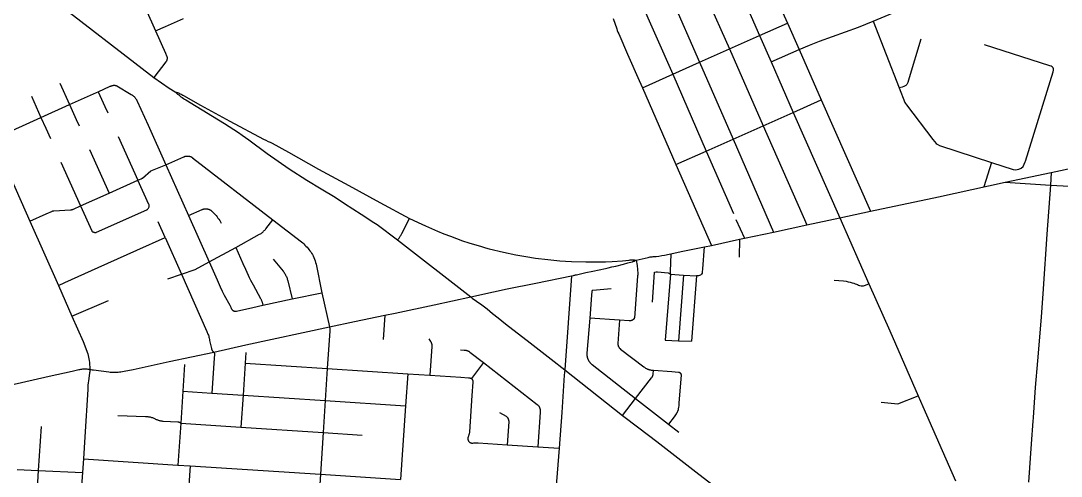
# Model space of a CAD drawing. Header units: inches. Extents: x 326453 to 344102, y 4677180 to 4689621.
# Drawn here: x 335194 to 338218, y 4680111 to 4681434 of the extents above; entities that cross this region are included whole.
import ezdxf

# ---------------------------------------------------------------- set-up
doc = ezdxf.new("R2010")
doc.units = ezdxf.units.IN
doc.header["$MEASUREMENT"] = 0
doc.layers.add('Street_Centreline', color=7, linetype='Continuous')

msp = doc.modelspace()

# ---------------------------------------------------------------- linework, layer by layer
at = {"layer": 'Street_Centreline'}
for p, q in [((337319.7291, 4681660.1117), (337422.4082, 4681427.2737)), ((337239.3625, 4681623.7208), (337341.3392, 4681391.7192)), ((335195.8834, 4681567.0923), (335581.4365, 4681269.6866)), ((337151.0312, 4681585.2724), (337254.3508, 4681352.5324)), ((337065.144, 4681546.8424), (337167.333, 4681313.9106)), ((336986.7228, 4681511.7532), (337089.0431, 4681279.2282)), ((337671.7491, 4681433.7632), (337771.8527, 4681475.3393)), ((337341.3392, 4681391.7192), (337422.4082, 4681427.2737)), ((337422.4082, 4681427.2737), (337457.034, 4681350.5965)), ((337629.3642, 4681416.1595), (337671.7491, 4681433.7632)), ((337671.7491, 4681433.7632), (337746.883, 4681239.2209)), ((337254.3508, 4681352.5324), (337341.3392, 4681391.7192)), ((337341.3392, 4681391.7192), (337375.4279, 4681315.2729)), ((337167.333, 4681313.9106), (337254.3508, 4681352.5324)), ((337254.3508, 4681352.5324), (337352.3746, 4681129.3316)), ((337375.4279, 4681315.273), (337457.034, 4681350.5965)), ((337457.034, 4681350.5965), (337520.7901, 4681205.0989)), ((337089.0431, 4681279.2282), (337167.333, 4681313.9106)), ((337167.333, 4681313.9106), (337264.9952, 4681090.3181)), ((337375.4279, 4681315.273), (337439.4164, 4681168.1904)), ((337001.1955, 4681239.6161), (337089.0431, 4681279.2282)), ((337089.0431, 4681279.2282), (337186.8086, 4681055.6002)), ((335308.0542, 4681252.83), (335336.0036, 4681190.8424)), ((337001.1955, 4681239.6161), (337098.694, 4681016.6421)), ((335225.0816, 4681215.7747), (335252.9788, 4681153.4604)), ((337439.4164, 4681168.1904), (337520.7901, 4681205.0989)), ((337520.7901, 4681205.0989), (337664.0588, 4680881.2341)), ((335252.9788, 4681153.4604), (335336.0036, 4681190.8424)), ((337352.3746, 4681129.3316), (337439.4164, 4681168.1904)), ((337439.4164, 4681168.1904), (337574.7356, 4680862.1681)), ((335114.3564, 4681091.4805), (335252.9788, 4681153.4604)), ((337264.9952, 4681090.3181), (337352.3746, 4681129.3316)), ((337352.3746, 4681129.3316), (337479.289, 4680842.0172)), ((335114.3564, 4681091.4805), (335220.7161, 4680851.9846)), ((335477.7135, 4681098.623), (335534.7808, 4680971.1426)), ((337186.8086, 4681055.6002), (337264.9952, 4681090.3181)), ((337264.9952, 4681090.3181), (337382.499, 4680820.6294)), ((335394.2663, 4681060.705), (335451.3416, 4680933.9008)), ((337098.694, 4681016.6421), (337186.8086, 4681055.6002)), ((337186.8086, 4681055.6002), (337265.7624, 4680874.1928)), ((335310.7845, 4681024.1064), (335368.1307, 4680896.769)), ((335615.6005, 4681015.9541), (335681.46, 4680869.0983)), ((337098.694, 4681016.6421), (337201.5856, 4680781.9419)), ((338015.882, 4681022.5356), (337992.9874, 4680951.5842)), ((338054.9904, 4680965.2257), (338189.3778, 4680993.8833)), ((338189.3778, 4680993.8833), (338187.4468, 4680957.0196)), ((335451.3416, 4680933.9008), (335534.7808, 4680971.1426)), ((337861.3552, 4680922.6232), (338054.9904, 4680965.2257)), ((338054.9904, 4680965.2257), (338187.4468, 4680957.0196)), ((335368.1307, 4680896.769), (335451.3416, 4680933.9008)), ((337664.0588, 4680881.2341), (337861.3552, 4680922.6232)), ((335681.46, 4680869.0983), (335741.9418, 4680733.7627)), ((337574.7356, 4680862.1681), (337664.0588, 4680881.2341)), ((335220.7161, 4680851.9846), (335303.5114, 4680665.5502)), ((335613.5094, 4680805.2341), (335593.7836, 4680849.8949)), ((337272.6313, 4680857.2772), (337297.7855, 4680802.5138)), ((337382.499, 4680820.6294), (337479.289, 4680842.0172)), ((337479.289, 4680842.0172), (337574.7356, 4680862.1681)), ((337574.7356, 4680862.1681), (337659.3861, 4680670.2512)), ((335613.5094, 4680805.2341), (335660.8895, 4680697.9615)), ((337283.7217, 4680799.5063), (337297.7855, 4680802.5138)), ((337297.7855, 4680802.5138), (337382.499, 4680820.6294)), ((335741.9418, 4680733.7627), (335818.9598, 4680775.5323)), ((336289.0491, 4680797.7886), (336502.0487, 4680631.9659)), ((337201.5856, 4680781.9419), (337283.7217, 4680799.5063)), ((337283.7217, 4680799.5063), (337282.4878, 4680747.9075)), ((335621.6995, 4680684.3276), (335660.8895, 4680697.9615)), ((336795.1849, 4680693.5175), (336775.5902, 4680420.7427)), ((337082.7704, 4680697.8402), (337067.1957, 4680506.2872)), ((337082.7704, 4680697.8402), (337120.3751, 4680695.613)), ((337120.3751, 4680695.613), (337105.5067, 4680504.7914)), ((337120.3751, 4680695.613), (337158.0189, 4680693.224)), ((337158.0189, 4680693.224), (337143.6784, 4680503.301)), ((335303.5114, 4680665.5502), (335343.0821, 4680576.4466)), ((335343.0821, 4680576.4466), (335448.8887, 4680622.0133)), ((335898.1606, 4680608.388), (335982.6036, 4680626.3381)), ((335982.6036, 4680626.3381), (336069.6652, 4680644.4377)), ((336069.6652, 4680644.4377), (336091.2055, 4680544.9418)), ((336252.0366, 4680578.7379), (336247.1764, 4680508.8799)), ((336934.3387, 4680564.733), (336847.8097, 4680570.7174)), ((337067.1957, 4680506.2872), (337105.5067, 4680504.7914)), ((337105.5067, 4680504.7914), (337143.6784, 4680503.301)), ((335848.0114, 4680470.806), (335846.2366, 4680440.0311)), ((335846.2366, 4680440.0311), (335840.1451, 4680346.6837)), ((335846.2366, 4680440.0311), (336085.0025, 4680424.1669)), ((336539.5558, 4680441.1631), (336504.1943, 4680395.1998)), ((335670.2013, 4680435.692), (335665.3109, 4680358.5085)), ((336085.0025, 4680424.1669), (336078.8738, 4680330.7551)), ((336085.0025, 4680424.1669), (336318.8219, 4680408.637)), ((336775.5902, 4680420.7427), (336943.3832, 4680287.9512)), ((336318.8219, 4680408.637), (336312.3521, 4680315.8034)), ((336318.8219, 4680408.637), (336383.2911, 4680404.633)), ((335665.3109, 4680358.5085), (335659.1657, 4680265.2433)), ((335665.3109, 4680358.5085), (335749.8551, 4680352.655)), ((335749.8551, 4680352.655), (335840.1451, 4680346.6837)), ((335840.1451, 4680346.6837), (335833.7539, 4680253.7047)), ((335840.1451, 4680346.6837), (336078.8738, 4680330.7551)), ((336078.8738, 4680330.7551), (336073.2239, 4680237.7638)), ((336078.8738, 4680330.7551), (336312.3521, 4680315.8034)), ((336943.3832, 4680287.9512), (336981.0925, 4680337.4117)), ((336981.0925, 4680337.4117), (337077.3095, 4680262.4686)), ((336312.3521, 4680315.8034), (336298.2222, 4680101.4187)), ((335659.1657, 4680265.2433), (335650.6116, 4680143.454)), ((335659.1657, 4680265.2433), (335833.7539, 4680253.7047)), ((337077.3095, 4680262.4686), (337106.6, 4680239.6316)), ((335253.7956, 4680255.5728), (335245.1179, 4680127.4515)), ((335833.7539, 4680253.7047), (336073.2239, 4680237.7638)), ((336073.2239, 4680237.7638), (336065.1967, 4680116.8726)), ((336073.2239, 4680237.7638), (336186.8809, 4680230.7194)), ((336608.0984, 4680202.1673), (336697.1068, 4680196.7922)), ((336697.1068, 4680196.7922), (336758.959, 4680192.7454)), ((336758.959, 4680192.7454), (336749.8394, 4680071.4559)), ((335376.1633, 4680162.1341), (335373.8314, 4680122.3416)), ((335376.1633, 4680162.1341), (335650.6116, 4680143.454)), ((335650.6116, 4680143.454), (335686.2944, 4680141.0764)), ((335686.2944, 4680141.0764), (335676.1016, 4679992.3428)), ((335686.2944, 4680141.0764), (336065.1967, 4680116.8726)), ((335183.3687, 4680130.2633), (335245.1179, 4680127.4515)), ((335245.1179, 4680127.4515), (335238.1208, 4680021.2373)), ((335245.1179, 4680127.4515), (335373.8314, 4680122.3416)), ((335373.8314, 4680122.3416), (335365.5006, 4680012.7901)), ((336065.1967, 4680116.8726), (336055.3157, 4679967.2635)), ((336065.1967, 4680116.8726), (336298.2222, 4680101.4187))]:
    msp.add_line(p, q, dxfattribs=at)
for points in [[(335458.5464, 4681690.3242), (335485.8661, 4681628.9829), (335557.9247, 4681467.923), (335586.0917, 4681404.8568)], [(335586.0917, 4681404.8568), (335614.4089, 4681417.3604), (335667.1986, 4681441.0124)], [(336916.2703, 4681441.0807), (336926.3369, 4681411.1669), (336928.1153, 4681406.1383), (336930.0466, 4681401.1665), (336932.1291, 4681396.256), (336958.1939, 4681337.0466), (336991.8302, 4681261.0826), (337001.1955, 4681239.6161)], [(337457.034, 4681350.5965), (337486.605, 4681363.4274), (337496.3399, 4681367.4962), (337506.1809, 4681371.3009), (337516.121, 4681374.8387), (337629.3642, 4681416.1595)], [(335586.0917, 4681404.8568), (335614.8057, 4681340.5659), (335618.0436, 4681332.6603), (335618.2811, 4681332.0504), (335618.4972, 4681331.4325), (335618.6915, 4681330.8074), (335618.864, 4681330.176), (335619.0144, 4681329.5389), (335619.1424, 4681328.897), (335619.2479, 4681328.251), (335619.3309, 4681327.6017), (335619.3911, 4681326.9499), (335619.4286, 4681326.2964), (335619.4433, 4681325.642), (335619.4351, 4681324.9874), (335619.4042, 4681324.3336), (335619.3504, 4681323.6812), (335619.2739, 4681323.0311), (335619.1748, 4681322.3841), (335619.0531, 4681321.7409), (335618.9091, 4681321.1024), (335618.7429, 4681320.4693), (335618.5548, 4681319.8423), (335618.3449, 4681319.2223), (335618.1134, 4681318.61), (335617.8608, 4681318.0061), (335617.5873, 4681317.4115), (335617.2932, 4681316.8267), (335616.9788, 4681316.2525), (335616.6446, 4681315.6897), (335616.291, 4681315.1388), (335581.4365, 4681269.6866)], [(337810.3319, 4681381.1414), (337776.6413, 4681268.9751), (337772.3226, 4681255.0174), (337769.3772, 4681249.1292), (337766.4318, 4681246.185), (337760.5411, 4681243.2408), (337756.123, 4681241.7688), (337746.883, 4681239.2209)], [(338186.4271, 4681257.5986), (338195.2884, 4681285.9615), (338196.2952, 4681290.9934), (338195.7481, 4681294.9723), (338194.5365, 4681298.0864), (338192.1135, 4681300.6814), (338188.9981, 4681302.2385), (338184.9136, 4681303.8137), (337995.3804, 4681364.6722)], [(338189.3778, 4680993.8833), (339530.0112, 4681282.0855), (339586.0163, 4681294.047)], [(335581.4365, 4681269.6866), (335625.4896, 4681238.7506), (335643.282, 4681227.8484)], [(338015.882, 4681022.5356), (338079.0598, 4681002.0738), (338085.2853, 4681001.7281), (338090.4732, 4681002.0738), (338095.6611, 4681003.1109), (338102.2325, 4681006.2224), (338107.4204, 4681011.4081), (338110.879, 4681017.631), (338113.6908, 4681024.2577), (338114.5021, 4681026.8248), (338186.4271, 4681257.5986)], [(335336.0036, 4681190.8424), (335414.6596, 4681226.2573), (335419.4931, 4681228.4257)], [(335419.4931, 4681228.4257), (335454.4075, 4681244.089), (335455.5422, 4681244.5751), (335456.6928, 4681245.0224), (335457.8578, 4681245.4304), (335459.036, 4681245.7987), (335460.2261, 4681246.1268), (335461.4266, 4681246.4143), (335462.6361, 4681246.661), (335463.8533, 4681246.8664), (335464.3488, 4681246.9328), (335464.8463, 4681246.9824), (335465.3452, 4681247.0149), (335465.8449, 4681247.0305), (335466.3448, 4681247.0291), (335466.8444, 4681247.0107), (335467.3431, 4681246.9753), (335467.8403, 4681246.9229), (335468.3354, 4681246.8537), (335468.8279, 4681246.7677), (335469.3171, 4681246.665), (335469.8026, 4681246.5457), (335470.2838, 4681246.4099), (335470.76, 4681246.2579), (335471.2308, 4681246.0897), (335471.6956, 4681245.9057), (335472.1539, 4681245.7059), (335472.6052, 4681245.4907), (335473.0488, 4681245.2602), (335473.4844, 4681245.0148), (335515.5275, 4681220.2029), (335516.7231, 4681219.4701), (335517.8935, 4681218.6979), (335519.0376, 4681217.8871), (335520.154, 4681217.0386), (335521.2415, 4681216.1533), (335522.2988, 4681215.2322), (335523.3249, 4681214.2764), (335524.3185, 4681213.2868), (335525.2785, 4681212.2647), (335526.2039, 4681211.2111), (335527.0936, 4681210.1273), (335527.9467, 4681209.0144), (335528.7622, 4681207.8736), (335529.5392, 4681206.7063), (335530.2768, 4681205.5137), (335530.9743, 4681204.2972), (335531.6307, 4681203.0581), (335532.2455, 4681201.7978), (335532.8179, 4681200.5176), (335564.3039, 4681131.4517), (335615.6005, 4681015.9541)], [(335419.4931, 4681228.4257), (335439.0117, 4681184.882), (335447.1214, 4681166.7902)], [(335643.282, 4681227.8484), (335649.5884, 4681225.7082), (335652.2693, 4681224.7484), (335654.9167, 4681223.6999), (335657.5279, 4681222.564), (335660.0998, 4681221.3418), (335662.6297, 4681220.0348), (335665.1147, 4681218.6444), (335667.5521, 4681217.1721), (335716.5641, 4681189.2359), (335802.0371, 4681142.9426), (335899.7137, 4681090.6782), (335906.4055, 4681087.2533), (335913.2179, 4681084.075), (335919.0138, 4681081.4222), (335924.7502, 4681078.6429), (335972.5424, 4681052.5913), (336059.3412, 4681003.756), (336148.137, 4680955.4598), (336238.1637, 4680906.5095), (336323.9709, 4680860.1771)], [(335643.282, 4681227.8484), (335646.8763, 4681224.4227), (335649.9727, 4681221.5642), (335653.1585, 4681218.8057), (335656.4306, 4681216.15), (335659.7855, 4681213.5999), (335663.22, 4681211.1579), (335666.7304, 4681208.8264), (335670.3133, 4681206.6079), (335673.965, 4681204.5046), (335751.353, 4681157.1068), (335786.0356, 4681136.1643), (335826.7007, 4681110.0132), (335838.1797, 4681102.2094), (335847.5259, 4681095.6826), (335856.7056, 4681088.9237), (335910.6562, 4681048.9779), (335974.5945, 4681004.2892), (336026.1275, 4680971.7353), (336067.6901, 4680946.1017), (336107.669, 4680922.1339), (336135.482, 4680903.8516), (336183.2386, 4680872.363), (336220.1578, 4680848.7331), (336229.7284, 4680842.4069), (336289.0491, 4680797.7886)], [(337746.883, 4681239.2209), (337763.8907, 4681196.6239), (337766.2154, 4681193.7193), (337768.54, 4681190.2338), (337845.6807, 4681089.6087), (337855.0182, 4681077.4165), (337857.8077, 4681075.5576), (337864.9894, 4681071.7187), (338015.882, 4681022.5356)], [(335336.0036, 4681190.8424), (335355.6251, 4681147.5988), (335363.7573, 4681129.4567)], [(335252.9788, 4681153.4604), (335267.1243, 4681122.2992), (335280.6077, 4681092.2194)], [(335534.7808, 4680971.1426), (335544.4662, 4680975.4656), (335544.808, 4680975.6225), (335545.147, 4680975.787), (335545.4827, 4680975.9593), (335545.8145, 4680976.1392), (335546.1421, 4680976.327), (335546.4649, 4680976.5228), (335546.7826, 4680976.7265), (335547.0946, 4680976.9383), (335547.4005, 4680977.1582), (335547.6998, 4680977.3864), (335547.9921, 4680977.6228), (335572.6397, 4680998.1746), (335615.6005, 4681015.9541)], [(335615.6005, 4681015.9541), (335668.2287, 4681039.0706), (335669.0171, 4681039.4299), (335669.8175, 4681039.7616), (335670.6289, 4681040.0653), (335671.4504, 4681040.3407), (335672.281, 4681040.5873), (335673.1196, 4681040.805), (335673.9653, 4681040.9934), (335674.8171, 4681041.1523), (335675.6738, 4681041.2815), (335676.5345, 4681041.3809), (335677.3981, 4681041.4504), (335678.2636, 4681041.4898), (335679.13, 4681041.4992), (335679.9962, 4681041.4784), (335680.8611, 4681041.4276), (335681.7237, 4681041.3467), (335682.583, 4681041.236), (335683.438, 4681041.0955), (335684.2875, 4681040.9253), (335685.1307, 4681040.7258), (335685.9664, 4681040.4971), (335686.7936, 4681040.2395), (335687.6114, 4681039.9534), (335688.4188, 4681039.639), (335689.2147, 4681039.2967), (335689.9983, 4681038.9271), (335690.7686, 4681038.5304), (335691.5246, 4681038.1072), (335692.2655, 4681037.658), (335692.9904, 4681037.1834), (335693.6983, 4681036.6839), (335927, 4680855.7216)], [(335368.1307, 4680896.769), (335400.3602, 4680824.5958), (335401.083, 4680823.5093), (335402.0248, 4680822.54), (335403.1505, 4680821.6928), (335404.4251, 4680820.9732), (335405.8135, 4680820.3862), (335407.2808, 4680819.9371), (335408.7919, 4680819.631), (335410.3116, 4680819.4733), (335411.8051, 4680819.4691), (335413.2373, 4680819.6235), (335414.5731, 4680819.9419), (335560.2525, 4680885.2609), (335561.1941, 4680885.759), (335562.0917, 4680886.3825), (335563.7304, 4680887.9526), (335565.119, 4680889.8658), (335566.2081, 4680892.0167), (335566.9483, 4680894.2997), (335567.2899, 4680896.6096), (335567.2959, 4680897.7416), (335567.1836, 4680898.8408), (335566.947, 4680899.8939), (335566.5798, 4680900.8879), (335534.7808, 4680971.1426)], [(338187.4468, 4680957.0196), (338176.5026, 4680814.7371), (338166.0483, 4680655.6366), (338160.2323, 4680572.9063), (338149.4567, 4680446.757), (338142.7678, 4680368.6914), (338139.2933, 4680325.0836), (338136.5195, 4680281.4142), (338136.4911, 4680281.0372), (338136.1496, 4680271.586), (338131.4592, 4680204.9601), (338123.0416, 4680093.4584)], [(338187.4468, 4680957.0196), (338242.0466, 4680953.8456)], [(335220.7161, 4680851.9846), (335267.9809, 4680873.3897), (335286.3546, 4680881.6192), (335286.7179, 4680881.7677), (335287.0893, 4680881.8934), (335287.4678, 4680881.9985), (335287.8522, 4680882.0854), (335288.2413, 4680882.1564), (335288.6341, 4680882.2138), (335289.0293, 4680882.26), (335289.4259, 4680882.2972), (335289.8228, 4680882.3278), (335290.2187, 4680882.3541), (335290.6125, 4680882.3784), (335339.2104, 4680885.3599), (335339.9565, 4680885.4193), (335340.7016, 4680885.5056), (335341.4446, 4680885.618), (335342.1845, 4680885.7559), (335342.9201, 4680885.9184), (335343.6504, 4680886.105), (335344.3743, 4680886.3148), (335345.0909, 4680886.5473), (335345.7989, 4680886.8017), (335346.4974, 4680887.0772), (335347.1853, 4680887.3733), (335368.1307, 4680896.769)], [(335681.46, 4680869.0983), (335721.5682, 4680886.1631), (335722.4036, 4680886.5017), (335723.2501, 4680886.8111), (335724.1069, 4680887.0912), (335724.9728, 4680887.3415), (335725.8469, 4680887.5617), (335726.728, 4680887.7517), (335727.6152, 4680887.9111), (335728.5073, 4680888.0397), (335729.4033, 4680888.1375), (335730.3022, 4680888.2043), (335731.2029, 4680888.24), (335732.1042, 4680888.2446), (335733.0052, 4680888.218), (335733.9047, 4680888.1604), (335734.8017, 4680888.0717), (335735.6951, 4680887.9521), (335736.5839, 4680887.8018), (335737.4669, 4680887.6208), (335738.3431, 4680887.4095), (335739.2115, 4680887.168), (335740.0711, 4680886.8967), (335740.9208, 4680886.5958), (335741.7596, 4680886.2658), (335742.5865, 4680885.907), (335743.4005, 4680885.5199), (335744.2006, 4680885.1049), (335744.986, 4680884.6626), (335745.7556, 4680884.1933), (335746.5085, 4680883.6978), (335747.2439, 4680883.1766), (335747.9608, 4680882.6303), (335748.6585, 4680882.0596), (335749.336, 4680881.4651), (335752.5996, 4680878.3627), (335755.7609, 4680875.1562), (335758.8167, 4680871.849), (335761.7637, 4680868.4446), (335764.5989, 4680864.9464), (335767.3192, 4680861.3582), (335769.9219, 4680857.6837), (335772.4041, 4680853.9269), (335774.7633, 4680850.0915), (335776.997, 4680846.1818)], [(335818.9598, 4680775.5323), (335888.501, 4680814.0288), (335890.5754, 4680815.3579), (335892.6029, 4680816.7577), (335894.581, 4680818.2263), (335896.5075, 4680819.7621), (335898.3799, 4680821.3632), (335900.1963, 4680823.0278), (335901.9542, 4680824.7539), (335903.6518, 4680826.5394), (335905.287, 4680828.3822), (335906.8578, 4680830.2802), (335927, 4680855.7216)], [(335927, 4680855.7216), (336010.1975, 4680791.6832), (336013.6045, 4680788.8779), (336016.9152, 4680785.9596), (336020.1261, 4680782.9318), (336023.2335, 4680779.7979), (336026.2338, 4680776.5614), (336029.1237, 4680773.2259), (336031.8999, 4680769.7952), (336034.5594, 4680766.2731), (336037.099, 4680762.6637), (336039.5159, 4680758.9711), (336041.8075, 4680755.1994), (336043.9711, 4680751.3528), (336046.0022, 4680746.623), (336047.8796, 4680741.8301), (336049.6014, 4680736.9792), (336051.1657, 4680732.0753), (336052.571, 4680727.1234), (336069.6652, 4680644.4377)], [(336289.0491, 4680797.7886), (336293.5736, 4680803.2516), (336294.893, 4680805.001), (336296.157, 4680806.7907), (336297.3645, 4680808.619), (336298.5142, 4680810.4842), (336299.6052, 4680812.3844), (336300.6362, 4680814.3177), (336301.6063, 4680816.2823), (336323.9709, 4680860.1771)], [(336323.9709, 4680860.1771), (336359.4857, 4680843.6891), (336370.793, 4680838.6908), (336405.8393, 4680823.327), (336424.2287, 4680815.6192), (336442.815, 4680808.3988), (336478.142, 4680795.4706), (336484.2274, 4680793.3751), (336490.3639, 4680791.4343), (336496.5475, 4680789.6494), (336533.5129, 4680778.3874), (336544.7404, 4680775.1105), (336556.0419, 4680772.0984), (336596.8977, 4680762.1682), (336632.8483, 4680754.7506), (336662.2164, 4680749.58), (336690.4219, 4680745.0832), (336726.6466, 4680740.5813), (336760.881, 4680737.2977), (336777.8037, 4680736.0756), (336794.7537, 4680735.32), (336836.3826, 4680734.0067), (336855.1031, 4680733.6107), (336873.8278, 4680733.6324), (336893.5363, 4680734.1758), (336913.2191, 4680735.32), (336943.2528, 4680737.3912), (336953.1501, 4680738.1557), (336963.0249, 4680739.1712), (336965.8648, 4680739.4502), (336968.7126, 4680739.6308), (336971.565, 4680739.713), (336974.4185, 4680739.6967), (336977.2697, 4680739.5817), (336980.1153, 4680739.3684), (336982.9518, 4680739.0568)], [(335303.5114, 4680665.5502), (335322.0279, 4680673.706), (335419.3486, 4680717.2585), (335531.6497, 4680767.515), (335613.5094, 4680805.2341)], [(335818.9598, 4680775.5323), (335839.7079, 4680728.7609), (335846.936, 4680712.8345), (335854.8726, 4680695.3792), (335858.2503, 4680688.2274), (335861.834, 4680681.1766), (335865.6207, 4680674.2327), (335869.6072, 4680667.4015), (335891.2998, 4680627.5185), (335892.0436, 4680626.0989), (335892.7427, 4680624.6568), (335893.3967, 4680623.1936), (335894.0047, 4680621.7108), (335894.5663, 4680620.2097), (335895.0809, 4680618.6919), (335895.5479, 4680617.1588), (335898.1606, 4680608.388)], [(336982.9518, 4680739.0568), (337018.1481, 4680747.0055), (337021.0393, 4680747.6249), (337023.9477, 4680748.1579), (337026.8706, 4680748.6041), (337029.8055, 4680748.9629), (337032.7499, 4680749.2343), (337040.874, 4680749.977), (337048.9739, 4680750.9494), (337057.043, 4680752.1509), (337065.0748, 4680753.5803), (337078.9396, 4680756.251), (337118.5142, 4680764.6838), (337181.364, 4680777.7435), (337201.5856, 4680781.9419)], [(337180.1349, 4680777.4881), (337175.6788, 4680713.4419), (337175.2375, 4680703.7367), (337174.355, 4680701.0899), (337173.0313, 4680698.0018), (337169.9426, 4680695.355), (337167.2952, 4680694.0315), (337163.7653, 4680693.5904), (337158.0189, 4680693.224)], [(335928.0758, 4680741.924), (335957.0417, 4680706.6165), (335958.563, 4680704.5229), (335960.0146, 4680702.3804), (335961.395, 4680700.1913), (335962.7027, 4680697.958), (335963.9363, 4680695.6829), (335965.0943, 4680693.3685), (335966.1757, 4680691.0173), (335967.1792, 4680688.6318), (335968.1036, 4680686.2146), (335968.9481, 4680683.7682), (335969.7117, 4680681.2955), (335970.3936, 4680678.799), (335982.6036, 4680626.3381)], [(337083.4131, 4680757.2042), (337081.5719, 4680705.6606), (337081.5719, 4680701.7597), (337082.7704, 4680697.8402)], [(335660.8895, 4680697.9615), (335701.2608, 4680711.6096), (335741.9418, 4680733.7627)], [(335741.9418, 4680733.7627), (335764.6772, 4680681.2965), (335773.7971, 4680660.995), (335779.5244, 4680649.1272), (335785.5847, 4680637.4259), (335801.921, 4680607.6914), (335802.778, 4680606.0702), (335803.5824, 4680604.4222), (335804.3333, 4680602.7492), (335805.03, 4680601.0529), (335805.6717, 4680599.335), (335805.8283, 4680598.9171), (335805.9992, 4680598.5047), (335806.1842, 4680598.0984), (335806.383, 4680597.6988), (335806.5954, 4680597.3062), (335806.8212, 4680596.9211), (335807.0601, 4680596.544), (335807.3118, 4680596.1754), (335807.5759, 4680595.8155), (335807.8523, 4680595.465), (335808.1406, 4680595.1242), (335808.4404, 4680594.7935), (335808.7514, 4680594.4732), (335809.0732, 4680594.1639), (335809.4054, 4680593.8657), (335809.7477, 4680593.5792), (335810.0996, 4680593.3046), (335810.4607, 4680593.0422), (335810.8306, 4680592.7924), (335811.2089, 4680592.5554), (335811.5951, 4680592.3316), (335811.9888, 4680592.1211), (335812.3894, 4680591.9243), (335812.7966, 4680591.7414), (335813.2098, 4680591.5726), (335813.6286, 4680591.418), (335814.0524, 4680591.2779), (335814.4808, 4680591.1525), (335814.9133, 4680591.0418), (335815.3493, 4680590.9461), (335815.7883, 4680590.8654), (335816.2298, 4680590.7998), (335816.6733, 4680590.7494), (335817.1183, 4680590.7143), (335817.5643, 4680590.6945), (335818.0106, 4680590.69), (335818.4569, 4680590.7008), (335818.9025, 4680590.727), (335819.347, 4680590.7684), (335819.7897, 4680590.8251), (335820.2303, 4680590.8969), (335820.6681, 4680590.9839), (335821.1027, 4680591.0858), (335869.1106, 4680601.692), (335898.1606, 4680608.388)], [(336795.1849, 4680693.5175), (336801.1161, 4680694.6702), (336802.3496, 4680694.9326), (336803.5732, 4680695.2384), (336804.7852, 4680695.5872), (336806.9152, 4680696.1992), (336809.066, 4680696.7337), (336837.0434, 4680702.9238), (336857.3001, 4680707.2033), (336893.5098, 4680714.8555), (336901.268, 4680716.5397), (336912.5314, 4680719.1026), (336923.7415, 4680721.8893), (336946.4154, 4680727.5552), (336959.0218, 4680730.7189), (336971.5643, 4680734.1275), (336972.5628, 4680734.4275), (336973.5507, 4680734.7609), (336974.5268, 4680735.1273), (336975.4901, 4680735.5262), (336976.4395, 4680735.9573), (336977.3738, 4680736.42), (336980.1397, 4680737.7873), (336982.9518, 4680739.0568)], [(336982.9518, 4680739.0568), (336985.4521, 4680723.0296), (336986.0733, 4680719.3062), (336986.5751, 4680715.5648), (336986.9572, 4680711.8093), (336987.2191, 4680708.0435), (336987.3605, 4680704.2713), (336987.3813, 4680700.4965), (336987.2816, 4680696.7229), (336987.0612, 4680692.9544), (336980.9651, 4680611.1384), (336977.7315, 4680571.6156), (336977.6729, 4680571.3119), (336977.604, 4680571.0104), (336977.525, 4680570.7115), (336977.4359, 4680570.4153), (336977.3368, 4680570.1224), (336977.2278, 4680569.833), (336977.1091, 4680569.5474), (336976.9808, 4680569.266), (336976.8431, 4680568.9891), (336976.696, 4680568.7171), (336976.5398, 4680568.4502), (336976.3747, 4680568.1887), (336976.2008, 4680567.933), (336976.0183, 4680567.6833), (336975.8275, 4680567.4399), (336975.6285, 4680567.2032), (336975.4217, 4680566.9733), (336975.2071, 4680566.7505), (336974.9852, 4680566.5352), (336974.7561, 4680566.3275), (336974.5201, 4680566.1277), (336974.2774, 4680565.9359), (336974.0284, 4680565.7526), (336973.7733, 4680565.5777), (336973.5125, 4680565.4116), (336973.2461, 4680565.2544), (336972.6521, 4680564.9307), (336972.0473, 4680564.6277), (336971.4323, 4680564.3458), (336970.808, 4680564.0853), (336970.175, 4680563.8464), (336969.5342, 4680563.6296), (336968.8863, 4680563.4351), (336968.232, 4680563.2631), (336967.5722, 4680563.1137), (336966.9076, 4680562.9872), (336966.2391, 4680562.8838), (336965.5674, 4680562.8035), (336964.8933, 4680562.7465), (336964.2177, 4680562.7127), (336963.5412, 4680562.7023), (336962.8649, 4680562.7153), (336962.1893, 4680562.7517), (336934.3387, 4680564.733)], [(335660.8895, 4680697.9615), (335734.6204, 4680531.9728), (335735.9604, 4680529.2139), (335737.2048, 4680526.4106), (335738.3519, 4680523.5661), (335739.4005, 4680520.6839), (335740.3493, 4680517.7672), (335741.1972, 4680514.8197), (335741.9432, 4680511.8447), (335742.5863, 4680508.8458), (335743.1259, 4680505.8266), (335748.4907, 4680481.8182), (335748.5997, 4680481.3092), (335748.7259, 4680480.8042), (335748.869, 4680480.3038), (335749.029, 4680479.8086), (335749.2056, 4680479.319), (335749.3987, 4680478.8356), (335749.608, 4680478.359), (335749.8332, 4680477.8898), (335750.0742, 4680477.4285), (335750.3306, 4680476.9755), (335750.6022, 4680476.5315), (335750.8886, 4680476.097), (335751.1896, 4680475.6723), (335751.5047, 4680475.2581), (335751.8336, 4680474.8547), (335752.176, 4680474.4627), (335752.5314, 4680474.0824), (335752.8995, 4680473.7144), (335753.2798, 4680473.3591), (335753.6719, 4680473.0168), (335754.0753, 4680472.688), (335754.4896, 4680472.3729), (335754.9143, 4680472.072)], [(336502.0487, 4680631.9659), (336568.5628, 4680646.5622), (336607.6243, 4680655.2093), (336691.3275, 4680672.5034), (336795.1849, 4680693.5175)], [(337030.7812, 4680616.4451), (337036.6744, 4680703.733), (337040.6039, 4680705.2705), (337044.5057, 4680704.8804), (337076.1094, 4680702.5399), (337080.0112, 4680700.1993), (337082.7704, 4680697.8402)], [(336910.4916, 4680655.541), (336856.9397, 4680650.9479), (336856.8139, 4680650.9337), (336856.6888, 4680650.9151), (336856.5644, 4680650.8922), (336856.4408, 4680650.8651), (336856.3182, 4680650.8337), (336856.1968, 4680650.7981), (336856.0767, 4680650.7583), (336855.9581, 4680650.7144), (336855.841, 4680650.6665), (336855.7256, 4680650.6145), (336855.6121, 4680650.5586), (336855.5006, 4680650.4988), (336855.3912, 4680650.4352), (336855.2841, 4680650.3679), (336855.1794, 4680650.2969), (336855.0772, 4680650.2224), (336854.9776, 4680650.1443), (336854.8807, 4680650.0629), (336854.8071, 4680649.9966)], [(337558.4053, 4680681.0076), (337585.5327, 4680678.6928), (337592.8634, 4680677.534), (337599.4332, 4680676.2435), (337605.304, 4680674.8585), (337610.5377, 4680673.4162), (337615.1963, 4680671.9538), (337619.3417, 4680670.5084), (337623.0359, 4680669.1174), (337626.3408, 4680667.8177), (337629.3183, 4680666.6467), (337632.0305, 4680665.6415), (337636.9063, 4680664.2774), (337639.1938, 4680663.9928), (337641.4637, 4680664.0228), (337643.7779, 4680664.4046), (337646.1983, 4680665.1753), (337659.3861, 4680670.2512)], [(337659.3861, 4680670.2512), (337719.8681, 4680533.128), (337802.3319, 4680344.747)], [(336252.0366, 4680578.7379), (336282.5468, 4680584.911), (336396.1087, 4680608.8222), (336502.0487, 4680631.9659)], [(336502.0487, 4680631.9659), (336506.1365, 4680628.7807), (336510.3178, 4680625.7192), (336514.5887, 4680622.7841), (336518.9455, 4680619.978), (336534.3323, 4680608.9596), (336549.3593, 4680597.4553), (336565.269, 4680583.9567), (336581.5507, 4680570.9092), (336603.3322, 4680553.9502), (336674.9846, 4680498.4982), (336735.6531, 4680450.8412), (336775.5902, 4680420.7427)], [(336854.8071, 4680649.9966), (336854.7537, 4680649.945), (336854.6658, 4680649.854), (336854.5811, 4680649.7601), (336854.4996, 4680649.6632), (336854.4216, 4680649.5637), (336854.347, 4680649.4615), (336854.276, 4680649.3567), (336854.2086, 4680649.2496), (336854.145, 4680649.1403), (336854.0852, 4680649.0288), (336854.0293, 4680648.9153), (336853.9773, 4680648.8), (336853.9293, 4680648.6829), (336853.8854, 4680648.5643), (336853.8456, 4680648.4442), (336853.8099, 4680648.3228), (336853.7785, 4680648.2002), (336853.7513, 4680648.0766), (336853.7284, 4680647.9522), (336853.7098, 4680647.8271), (336853.6955, 4680647.7014), (336853.2007, 4680637.4314), (336847.8097, 4680570.7174)], [(335343.0821, 4680576.4466), (335375.1986, 4680502.4342), (335388.6933, 4680467.2201), (335390.1315, 4680462.218), (335391.3927, 4680457.1684), (335392.4753, 4680452.0775), (335393.378, 4680446.9517), (335394.0997, 4680441.7972), (335394.8023, 4680421.9052)], [(336091.2055, 4680544.9418), (336164.0028, 4680560.9262), (336252.0366, 4680578.7379)], [(336847.8097, 4680570.7174), (336839.6665, 4680468.8356), (336839.5946, 4680467.5549), (336839.5662, 4680466.2726), (336839.5814, 4680464.99), (336839.6401, 4680463.7087), (336839.7423, 4680462.4301), (336839.8878, 4680461.1557), (336840.0764, 4680459.887), (336840.3081, 4680458.6255), (336840.5824, 4680457.3725), (336840.8991, 4680456.1295), (336841.2578, 4680454.8981), (336841.658, 4680453.6795), (336842.0995, 4680452.4752), (336842.5815, 4680451.2865), (336843.1036, 4680450.1149), (336843.6652, 4680448.9618), (336844.2656, 4680447.8283), (336844.9041, 4680446.7159), (336845.58, 4680445.6258), (336846.2926, 4680444.5592), (336847.0409, 4680443.5175), (336847.8241, 4680442.5017), (336848.6414, 4680441.5132), (336849.4918, 4680440.5529), (336850.3742, 4680439.622), (336851.2878, 4680438.7217), (336852.2314, 4680437.8529), (336853.2039, 4680437.0166), (336854.2042, 4680436.2138), (336855.2313, 4680435.4454), (336981.0925, 4680337.4117)], [(336934.3387, 4680564.733), (336929.6792, 4680497.2575), (336929.6495, 4680496.6177), (336929.6418, 4680495.9772), (336929.6563, 4680495.3368), (336929.6928, 4680494.6973), (336929.7513, 4680494.0594), (336929.8317, 4680493.4239), (336929.934, 4680492.7916), (336930.058, 4680492.1632), (336930.2036, 4680491.5394), (336930.3706, 4680490.921), (336930.5588, 4680490.3088), (336930.768, 4680489.7033), (336930.9979, 4680489.1055), (336931.2483, 4680488.5159), (336931.5188, 4680487.9353), (336931.8092, 4680487.3643), (336932.1191, 4680486.8037), (336932.4481, 4680486.2541), (336932.7958, 4680485.7162), (336933.1619, 4680485.1906), (336933.5459, 4680484.6778), (336933.9472, 4680484.1787), (336934.3656, 4680483.6936), (336934.8004, 4680483.2233), (336935.2512, 4680482.7682), (336935.7173, 4680482.3289), (336936.1984, 4680481.9059), (336936.6937, 4680481.4997), (336937.2027, 4680481.1109), (336937.7248, 4680480.7398), (337005.4427, 4680428.5209), (337006.6644, 4680427.6107), (337007.9156, 4680426.7416), (337009.195, 4680425.9144), (337010.5011, 4680425.1301), (337011.8325, 4680424.3896), (337013.1877, 4680423.6936), (337014.5653, 4680423.043), (337015.9636, 4680422.4384), (337017.3813, 4680421.8806), (337018.8167, 4680421.3701), (337020.2683, 4680420.9074), (337021.7343, 4680420.4932), (337023.2134, 4680420.1278), (337024.7037, 4680419.8117), (337026.2037, 4680419.5452), (337027.7117, 4680419.3286), (337033.5201, 4680418.9786)], [(335754.9143, 4680472.072), (335848.5072, 4680492.7359), (336091.2055, 4680544.9418)], [(336091.2055, 4680544.9418), (336092.5656, 4680538.2736), (336092.6755, 4680537.7287), (336092.768, 4680537.1806), (336092.8429, 4680536.6299), (336092.9002, 4680536.077), (336092.9399, 4680535.5226), (336092.9617, 4680534.9672), (336092.9659, 4680534.4114), (336092.9522, 4680533.8557), (336092.9209, 4680533.3008), (336085.0025, 4680424.1669)], [(336380.0013, 4680510.5029), (336385.4726, 4680502.6399), (336385.9094, 4680501.8843), (336386.3202, 4680501.1143), (336386.7044, 4680500.3307), (336387.0618, 4680499.5345), (336387.3918, 4680498.7265), (336387.694, 4680497.9078), (336387.9682, 4680497.0792), (336388.214, 4680496.2418), (336388.431, 4680495.3965), (336388.6192, 4680494.5442), (336388.7781, 4680493.6861), (336388.9078, 4680492.823), (336389.0079, 4680491.956), (336389.0784, 4680491.0861), (336389.1192, 4680490.2143), (336389.1303, 4680489.3417), (336389.1116, 4680488.4691), (336389.0632, 4680487.5977), (336383.2911, 4680404.633)], [(335394.8023, 4680421.9052), (335398.2747, 4680421.2012), (335401.7648, 4680420.5916), (335405.2702, 4680420.0771), (335450.247, 4680414.0971), (335454.2347, 4680413.6635), (335458.234, 4680413.3544), (335462.241, 4680413.1702), (335466.2517, 4680413.1111), (335470.2624, 4680413.1771), (335473.9319, 4680413.359), (335477.5929, 4680413.669), (335481.2408, 4680414.1069), (335484.8711, 4680414.6721), (335494.3683, 4680416.3213), (335521.0627, 4680421.5333), (335625.1609, 4680444.391), (335754.9143, 4680472.072)], [(335754.9143, 4680472.072), (335755.1345, 4680471.7875), (335755.3449, 4680471.4956), (335755.5453, 4680471.1968), (335755.7355, 4680470.8914), (335755.9153, 4680470.5797), (335756.0844, 4680470.2621), (335756.2427, 4680469.939), (335756.39, 4680469.6108), (335756.5261, 4680469.2777), (335756.6509, 4680468.9403), (335756.7642, 4680468.5988), (335756.8659, 4680468.2536), (335756.9559, 4680467.9053), (335757.034, 4680467.5541), (335757.1003, 4680467.2004), (335757.1545, 4680466.8447), (335757.1967, 4680466.4874), (335757.2267, 4680466.1289), (335757.2447, 4680465.7695), (335757.2505, 4680465.4098), (335757.2441, 4680465.05), (335757.2256, 4680464.6907), (335756.5032, 4680454.1527), (335749.8551, 4680352.655)], [(336472.5035, 4680478.1814), (336483.1046, 4680477.8158), (336484.0976, 4680477.7633), (336485.0882, 4680477.6766), (336486.0753, 4680477.5558), (336487.0576, 4680477.4011), (336488.0339, 4680477.2126), (336489.0033, 4680476.9907), (336489.9644, 4680476.7354), (336490.9161, 4680476.4472), (336491.8573, 4680476.1264), (336492.787, 4680475.7734), (336493.7039, 4680475.3885), (336494.607, 4680474.9723), (336495.4952, 4680474.5252), (336496.3675, 4680474.0478), (336497.2229, 4680473.5406), (336498.0602, 4680473.0043), (336498.8786, 4680472.4394), (336499.6771, 4680471.8467), (336539.5558, 4680441.1631)], [(336539.5558, 4680441.1631), (336695.4842, 4680319.692), (336696.1512, 4680319.0697), (336696.7959, 4680318.4245), (336697.4176, 4680317.7571), (336698.0156, 4680317.0683), (336698.5892, 4680316.359), (336699.1375, 4680315.63), (336699.66, 4680314.8823), (336700.156, 4680314.1168), (336700.6249, 4680313.3344), (336701.0661, 4680312.536), (336701.4791, 4680311.7227), (336701.8634, 4680310.8955), (336702.2185, 4680310.0553), (336702.5439, 4680309.2031), (336702.8393, 4680308.3401), (336703.1043, 4680307.4673), (336703.3386, 4680306.5858), (336703.5419, 4680305.6965), (336703.714, 4680304.8008), (336703.8546, 4680303.8995), (336703.9635, 4680302.9939), (336704.0407, 4680302.085), (336704.086, 4680301.1739), (336704.0994, 4680300.2619), (336704.0809, 4680299.3499), (336704.0304, 4680298.4391), (336703.9481, 4680297.5307), (336697.1068, 4680196.7922)], [(335152.981, 4680374.1851), (335161.9265, 4680376.1759), (335277.0914, 4680402.084), (335343.3818, 4680416.8215), (335363.1447, 4680421.1099), (335365.9848, 4680421.6754), (335368.8427, 4680422.1432), (335371.7149, 4680422.5128), (335374.598, 4680422.7837), (335377.4888, 4680422.9556), (335380.3837, 4680423.0283), (335383.2795, 4680423.0018), (335386.1726, 4680422.876), (335389.0597, 4680422.6511), (335391.9374, 4680422.3273), (335394.8023, 4680421.9052)], [(335394.8023, 4680421.9052), (335394.8134, 4680418.7421), (335394.792, 4680417.1487), (335394.7166, 4680415.5569), (335394.5873, 4680413.9686), (335394.4043, 4680412.3856), (335394.1677, 4680410.8097), (335390.7579, 4680388.5691), (335389.955, 4680382.1376), (335389.3333, 4680375.6862), (335388.8936, 4680369.2197), (335388.636, 4680362.7435), (335380.0784, 4680225.5451), (335376.1633, 4680162.1341)], [(336775.5902, 4680420.7427), (336774.7033, 4680412.5718), (336774.0541, 4680404.3786), (336766.9518, 4680296.6022), (336758.959, 4680192.7454)], [(336981.0925, 4680337.4117), (337027.9699, 4680397.06), (337028.3977, 4680397.6241), (337028.8058, 4680398.2026), (337029.1937, 4680398.7947), (337029.5609, 4680399.3999), (337029.9071, 4680400.0174), (337030.2318, 4680400.6465), (337030.5346, 4680401.2864), (337030.8152, 4680401.9363), (337031.0732, 4680402.5956), (337031.3083, 4680403.2633), (337031.5203, 4680403.9387), (337031.7089, 4680404.6211), (337031.8739, 4680405.3095), (337032.015, 4680406.0032), (337032.1321, 4680406.7014), (337032.2251, 4680407.4031), (337032.2939, 4680408.1077), (337033.5201, 4680418.9786)], [(337033.5201, 4680418.9786), (337086.8958, 4680415.3385), (337106.436, 4680413.6488), (337106.7242, 4680413.5876), (337107.0101, 4680413.5165), (337107.2933, 4680413.4355), (337107.5736, 4680413.3447), (337107.8506, 4680413.2443), (337108.1239, 4680413.1344), (337108.3933, 4680413.0151), (337108.6583, 4680412.8865), (337108.9188, 4680412.7489), (337109.1743, 4680412.6023), (337109.4246, 4680412.4469), (337109.6694, 4680412.283), (337109.9084, 4680412.1107), (337110.1413, 4680411.9303), (337110.3677, 4680411.7419), (337110.5876, 4680411.5457), (337110.8005, 4680411.3421), (337111.0062, 4680411.1312), (337111.2045, 4680410.9134), (337111.3951, 4680410.6888), (337111.5779, 4680410.4577), (337111.7526, 4680410.2205), (337111.9189, 4680409.9774), (337112.0767, 4680409.7286), (337112.2259, 4680409.4745), (337112.3661, 4680409.2155), (337112.4973, 4680408.9517), (337112.6193, 4680408.6835), (337112.7319, 4680408.4113), (337112.8351, 4680408.1354), (337112.9286, 4680407.856), (337113.0124, 4680407.5736), (337113.0864, 4680407.2884), (337113.1505, 4680407.0009), (337113.2046, 4680406.7113), (337113.2486, 4680406.42), (337113.2825, 4680406.1274), (337113.3063, 4680405.8337), (337113.3199, 4680405.5394), (337113.3233, 4680405.2449), (337113.3165, 4680404.9503), (337113.2996, 4680404.6562), (337107.3043, 4680324.8247), (337107.0112, 4680320.3486), (337106.5831, 4680315.8833), (337106.0204, 4680311.4331), (337105.3235, 4680307.0018), (337105.0947, 4680305.8), (337104.825, 4680304.6067), (337104.5147, 4680303.4233), (337104.1643, 4680302.2512), (337103.774, 4680301.0917), (337103.3444, 4680299.9462), (337102.8759, 4680298.816), (337102.3692, 4680297.7025), (337101.8248, 4680296.6069), (337101.2433, 4680295.5305), (337100.6254, 4680294.4746), (337099.9718, 4680293.4404), (337099.2833, 4680292.4291), (337093.4002, 4680284.0968), (337077.3095, 4680262.4686)], [(336383.2911, 4680404.633), (336472.9694, 4680398.5303), (336495.9905, 4680397.3173), (336496.6996, 4680397.268), (336497.4066, 4680397.1952), (336498.1108, 4680397.0989), (336498.8113, 4680396.9791), (336499.5075, 4680396.8361), (336500.1986, 4680396.67), (336500.8837, 4680396.4809), (336501.5622, 4680396.2691), (336502.2332, 4680396.0348), (336502.8961, 4680395.7783), (336503.55, 4680395.4999), (336504.1943, 4680395.1998)], [(336504.1943, 4680395.1998), (336504.5219, 4680394.8589), (336504.8376, 4680394.5069), (336505.1409, 4680394.1443), (336505.4316, 4680393.7714), (336505.7092, 4680393.3887), (336505.9735, 4680392.9966), (336506.2241, 4680392.5957), (336506.4607, 4680392.1864), (336506.6831, 4680391.7692), (336506.891, 4680391.3445), (336507.0841, 4680390.913), (336507.2622, 4680390.475), (336507.4251, 4680390.0311), (336507.5725, 4680389.5819), (336507.7045, 4680389.1279), (336507.8207, 4680388.6696), (336507.921, 4680388.2076), (336508.0053, 4680387.7424), (336508.0736, 4680387.2745), (336508.1256, 4680386.8046), (336508.1615, 4680386.3332), (336508.181, 4680385.8608), (336508.1843, 4680385.388), (336508.1713, 4680384.9154), (336505.5812, 4680345.9799), (336498.5318, 4680240.0408), (336498.3139, 4680238.4022), (336498.0419, 4680236.7716), (336497.7161, 4680235.151), (336497.3368, 4680233.542), (336496.9046, 4680231.9464), (336496.4198, 4680230.366), (336495.883, 4680228.8025), (336495.2948, 4680227.2577), (336494.6558, 4680225.7331), (336494.4808, 4680225.3146), (336494.3204, 4680224.8903), (336494.1749, 4680224.4607), (336494.0444, 4680224.0262), (336493.929, 4680223.5875), (336493.829, 4680223.1451), (336493.7444, 4680222.6995), (336493.6753, 4680222.2511), (336493.6219, 4680221.8007), (336493.5841, 4680221.3487), (336493.5621, 4680220.8956), (336493.5558, 4680220.442), (336493.5652, 4680219.9885), (336493.5904, 4680219.5356), (336493.6313, 4680219.0839), (336493.6879, 4680218.6338), (336493.7601, 4680218.186), (336493.8478, 4680217.741), (336493.9509, 4680217.2992), (336494.0693, 4680216.8614), (336494.2029, 4680216.4278), (336494.3514, 4680215.9992), (336494.5147, 4680215.5761), (336494.6926, 4680215.1588), (336494.8849, 4680214.748), (336495.0913, 4680214.3441), (336495.3117, 4680213.9476), (336495.5457, 4680213.559), (336495.793, 4680213.1788), (336496.0535, 4680212.8074), (336496.3266, 4680212.4452), (336496.6122, 4680212.0928), (336496.9098, 4680211.7505), (336497.2192, 4680211.4187), (336497.5399, 4680211.0979), (336497.8715, 4680210.7885), (336498.2137, 4680210.4907), (336498.566, 4680210.205), (336498.928, 4680209.9317), (336499.2993, 4680209.6712), (336499.6795, 4680209.4237), (336500.068, 4680209.1895), (336500.4644, 4680208.969), (336500.8682, 4680208.7624), (336501.279, 4680208.57), (336501.6962, 4680208.3919), (336502.1193, 4680208.2285), (336502.5478, 4680208.0798), (336502.9813, 4680207.9461), (336503.4191, 4680207.8276), (336503.8608, 4680207.7243), (336504.3058, 4680207.6364), (336504.7536, 4680207.5641), (336505.2037, 4680207.5073), (336505.6554, 4680207.4662), (336506.1083, 4680207.4408), (336506.5618, 4680207.4312), (336507.0154, 4680207.4373), (336507.4684, 4680207.4592), (336507.9205, 4680207.4968), (336508.3709, 4680207.5501), (336510.8768, 4680207.8474), (336513.3913, 4680208.0591), (336515.9116, 4680208.185), (336518.4347, 4680208.225), (336520.9577, 4680208.1789), (336523.4777, 4680208.047), (336608.0984, 4680202.1673)], [(337694.7248, 4680326.1837), (337743.2531, 4680321.6868), (337802.3319, 4680344.747)], [(337802.3319, 4680344.747), (337815.9432, 4680313.6533), (337911.3245, 4680097.9874)], [(336586.0367, 4680296.5518), (336605.0692, 4680285.4691), (336605.592, 4680285.05), (336606.0998, 4680284.6129), (336606.592, 4680284.1582), (336607.0681, 4680283.6867), (336607.5274, 4680283.1989), (336607.9694, 4680282.6953), (336608.3936, 4680282.1766), (336608.7994, 4680281.6434), (336609.1863, 4680281.0963), (336609.5539, 4680280.5361), (336609.9017, 4680279.9634), (336610.2293, 4680279.3789), (336610.5363, 4680278.7833), (336610.8223, 4680278.1773), (336611.0869, 4680277.5618), (336611.33, 4680276.9373), (336611.551, 4680276.3048), (336611.7499, 4680275.6649), (336611.9263, 4680275.0185), (336612.08, 4680274.3663), (336612.2108, 4680273.7092), (336612.3186, 4680273.0479), (336612.4033, 4680272.3832), (336612.4647, 4680271.7159), (336612.5028, 4680271.047), (336612.5175, 4680270.3771), (336612.5087, 4680269.7071), (336612.4767, 4680269.0378), (336608.0984, 4680202.1673)], [(335475.8703, 4680287.158), (335556.6314, 4680284.9257), (335558.8978, 4680284.8308), (335561.1598, 4680284.6618), (335563.4151, 4680284.4187), (335565.6613, 4680284.1019), (335567.8958, 4680283.7117), (335570.1164, 4680283.2485), (335572.3206, 4680282.7128), (335574.5061, 4680282.1053), (335576.6705, 4680281.4264), (335578.8115, 4680280.6771), (335580.9268, 4680279.858), (335583.0142, 4680278.9701), (335584.6286, 4680278.0526), (335586.2726, 4680277.1893), (335587.9444, 4680276.3811), (335589.6421, 4680275.6289), (335591.3639, 4680274.9336), (335593.1078, 4680274.2959), (335594.872, 4680273.7165), (335596.6545, 4680273.196), (335598.4532, 4680272.7351), (335600.2664, 4680272.3343), (335602.0918, 4680271.9939), (335603.9275, 4680271.7144), (335605.7715, 4680271.4961), (335607.6218, 4680271.3391), (335650.7729, 4680269.0771), (335651.2013, 4680269.0473), (335651.6285, 4680269.0029), (335652.0538, 4680268.9439), (335652.4769, 4680268.8703), (335652.8973, 4680268.7824), (335653.3143, 4680268.6801), (335653.7277, 4680268.5637), (335654.1368, 4680268.4331), (335654.5412, 4680268.2887), (335654.9405, 4680268.1305), (335655.3341, 4680267.9588), (335655.7216, 4680267.7737), (335656.1026, 4680267.5755), (335656.4765, 4680267.3644), (335656.843, 4680267.1406), (335657.2017, 4680266.9044), (335657.5521, 4680266.6561), (335657.8937, 4680266.3959), (335658.2263, 4680266.1242), (335658.5494, 4680265.8413), (335658.8627, 4680265.5476), (335659.1657, 4680265.2433)], [(336943.3832, 4680287.9512), (336991.0559, 4680251.6638), (337042.6331, 4680212.3876), (337165.4832, 4680117.1018), (337307.3111, 4680007.63), (337364.1741, 4679962.8488)]]:
    msp.add_lwpolyline(points, dxfattribs=at)

doc.saveas('drawing.dxf')
